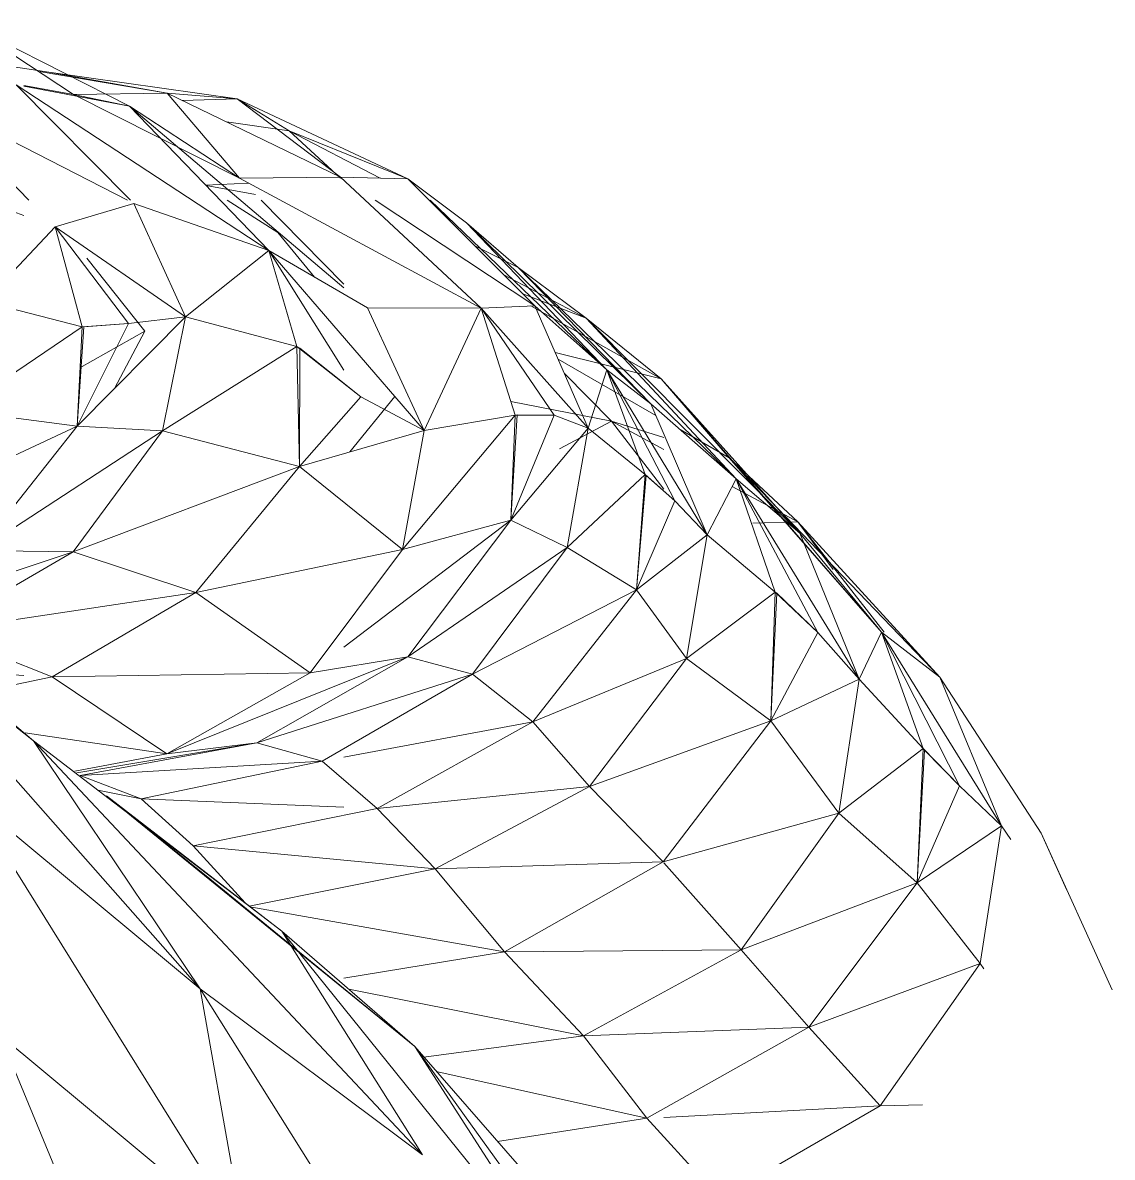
# Model space of a CAD drawing. Header units: millimetres. Extents: x -8546 to 211781, y -3000 to 31870.
# Drawn here: x -4469.49 to -4438.41, y 2694.8 to 2727.16 of the extents above; entities that cross this region are included whole.
import ezdxf

# ---------------------------------------------------------------- set-up
doc = ezdxf.new("R2010")
doc.units = ezdxf.units.MM
doc.layers.add('G-IMPT', color=8, linetype='Continuous', lineweight=9)
doc.layers.add('I-FURN', color=30, linetype='Continuous', lineweight=9)

# ---------------------------------------------------------------- blocks, each defined once
blk = doc.blocks.new('Artificial banana plant 1500mm - Family 4__C1-728657-Begane grond')
at = {"layer": 'G-IMPT'}
for p, q in [((-58.388, 70.284), (-53.688, 67.901)), ((-58.388, 70.284), (-53.688, 67.901)), ((-58.388, 70.284), (-55.278, 68.24)), ((-58.388, 70.284), (-55.278, 68.24)), ((-57.878, 69.16), (-55.988, 68.872)), ((-57.878, 69.16), (-55.988, 68.872)), ((-56.263, 68.888), (-52.608, 68.271)), ((-56.263, 68.888), (-52.608, 68.271)), ((-55.988, 68.872), (-50.608, 68.117)), ((-55.988, 68.872), (-50.608, 68.117)), ((-52.608, 68.271), (-55.988, 68.872)), ((-52.608, 68.271), (-55.988, 68.872)), ((-53.651, 65.224), (-56.918, 68.514)), ((-53.651, 65.224), (-56.918, 68.514)), ((-56.918, 68.514), (-49.708, 63.787)), ((-56.918, 68.514), (-49.708, 63.787)), ((-56.693, 68.494), (-55.278, 68.24)), ((-56.693, 68.494), (-55.278, 68.24)), ((-56.693, 68.472), (-53.688, 67.901)), ((-56.693, 68.472), (-53.688, 67.901)), ((-56.553, 65.224), (-59.378, 68.112)), ((-56.553, 65.224), (-59.378, 68.112)), ((-59.378, 68.112), (-53.742, 65.224)), ((-59.378, 68.112), (-53.742, 65.224)), ((-55.278, 68.24), (-52.608, 68.271)), ((-55.278, 68.24), (-52.608, 68.271)), ((-55.278, 68.24), (-50.548, 65.849)), ((-55.278, 68.24), (-50.548, 65.849)), ((-53.688, 67.901), (-55.278, 68.24)), ((-53.688, 67.901), (-55.278, 68.24)), ((-50.548, 65.849), (-52.608, 68.271)), ((-50.548, 65.849), (-52.608, 68.271)), ((-52.608, 68.271), (-47.668, 65.881)), ((-52.608, 68.271), (-47.668, 65.881)), ((-52.608, 68.271), (-50.608, 68.117)), ((-52.608, 68.271), (-50.608, 68.117)), ((-50.608, 68.117), (-52.183, 68.066)), ((-50.608, 68.117), (-52.183, 68.066)), ((-50.608, 68.117), (-45.748, 65.836)), ((-50.608, 68.117), (-45.748, 65.836)), ((-47.668, 65.881), (-50.608, 68.117)), ((-47.668, 65.881), (-50.608, 68.117)), ((-50.608, 68.117), (-49.128, 67.196)), ((-50.608, 68.117), (-49.128, 67.196)), ((-53.688, 67.901), (-50.548, 65.849)), ((-53.688, 67.901), (-50.548, 65.849)), ((-49.708, 63.787), (-53.688, 67.901)), ((-49.708, 63.787), (-53.688, 67.901)), ((-53.688, 67.901), (-47.566, 62.722)), ((-53.688, 67.901), (-47.566, 62.722)), ((-50.92, 67.455), (-49.128, 67.196)), ((-50.92, 67.455), (-49.128, 67.196)), ((-45.748, 65.836), (-49.128, 67.196)), ((-45.748, 65.836), (-49.128, 67.196)), ((-49.128, 67.196), (-46.534, 65.854)), ((-49.128, 67.196), (-46.534, 65.854)), ((-49.128, 67.196), (-47.668, 65.846)), ((-49.128, 67.196), (-47.668, 65.846)), ((-59.178, 65.685), (-56.693, 64.783)), ((-59.178, 65.685), (-56.693, 64.783)), ((-50.29, 65.711), (-51.514, 65.653)), ((-50.29, 65.711), (-51.514, 65.653)), ((-50.548, 65.849), (-47.668, 65.881)), ((-50.548, 65.849), (-47.668, 65.881)), ((-50.548, 65.849), (-43.648, 62.146)), ((-50.548, 65.849), (-43.648, 62.146)), ((-43.648, 62.146), (-47.668, 65.881)), ((-43.648, 62.146), (-47.668, 65.881)), ((-47.668, 65.881), (-45.748, 65.836)), ((-47.668, 65.881), (-45.748, 65.836)), ((-45.748, 65.836), (-44.068, 64.579)), ((-45.748, 65.836), (-44.068, 64.579)), ((-42.118, 62.211), (-45.748, 65.836)), ((-42.118, 62.211), (-45.748, 65.836)), ((-51.499, 65.638), (-50.088, 65.384)), ((-51.499, 65.638), (-50.088, 65.384)), ((-55.808, 64.461), (-53.558, 65.129)), ((-55.808, 64.461), (-53.558, 65.129)), ((-53.558, 65.129), (-52.088, 61.897)), ((-53.558, 65.129), (-52.088, 61.897)), ((-53.558, 65.129), (-49.708, 63.787)), ((-53.558, 65.129), (-49.708, 63.787)), ((-50.898, 65.224), (-49.448, 64.301)), ((-50.898, 65.224), (-49.448, 64.301)), ((-47.566, 62.832), (-49.929, 65.224)), ((-47.566, 62.832), (-49.929, 65.224)), ((-46.674, 65.224), (-42.118, 62.211)), ((-46.674, 65.224), (-42.118, 62.211)), ((-45.111, 65.224), (-40.068, 60.384)), ((-45.111, 65.224), (-40.068, 60.384)), ((-57.818, 62.328), (-55.808, 64.461)), ((-57.818, 62.328), (-55.808, 64.461)), ((-55.038, 61.61), (-55.808, 64.461)), ((-55.038, 61.61), (-55.808, 64.461)), ((-53.708, 61.702), (-55.808, 64.461)), ((-53.708, 61.702), (-55.808, 64.461)), ((-55.808, 64.461), (-52.088, 61.897)), ((-55.808, 64.461), (-52.088, 61.897)), ((-44.068, 64.579), (-42.598, 63.303)), ((-44.068, 64.579), (-42.598, 63.303)), ((-40.068, 60.384), (-44.068, 64.579)), ((-40.068, 60.384), (-44.068, 64.579)), ((-44.068, 64.579), (-38.808, 59.413)), ((-44.068, 64.579), (-38.808, 59.413)), ((-49.448, 64.301), (-48.402, 63.029)), ((-49.448, 64.301), (-48.402, 63.029)), ((-52.088, 61.897), (-49.708, 63.787)), ((-52.088, 61.897), (-49.708, 63.787)), ((-48.908, 61.049), (-49.708, 63.787)), ((-48.908, 61.049), (-49.708, 63.787)), ((-47.566, 60.372), (-49.708, 63.787)), ((-47.566, 60.372), (-49.708, 63.787)), ((-49.708, 63.787), (-46.898, 62.156)), ((-49.708, 63.787), (-46.898, 62.156)), ((-49.708, 63.787), (-45.278, 58.657)), ((-49.708, 63.787), (-45.278, 58.657)), ((-43.829, 63.92), (-42.598, 63.303)), ((-43.829, 63.92), (-42.598, 63.303)), ((-54.898, 63.567), (-53.248, 61.486)), ((-54.898, 63.567), (-53.248, 61.486)), ((-43.005, 63.097), (-40.658, 61.861)), ((-43.005, 63.097), (-40.658, 61.861)), ((-42.598, 63.303), (-40.658, 61.861)), ((-42.598, 63.303), (-40.658, 61.861)), ((-38.808, 59.413), (-42.598, 63.303)), ((-38.808, 59.413), (-42.598, 63.303)), ((-42.598, 63.303), (-36.378, 57.279)), ((-42.598, 63.303), (-36.378, 57.279)), ((-40.658, 61.861), (-42.463, 62.556)), ((-40.658, 61.861), (-42.463, 62.556)), ((-55.038, 61.61), (-57.818, 62.328)), ((-55.038, 61.61), (-57.818, 62.328)), ((-46.898, 62.156), (-45.278, 58.657)), ((-46.898, 62.156), (-45.278, 58.657)), ((-46.898, 62.156), (-43.648, 62.146)), ((-46.898, 62.156), (-43.648, 62.146)), ((-45.278, 58.657), (-43.648, 62.146)), ((-45.278, 58.657), (-43.648, 62.146)), ((-43.648, 62.146), (-42.118, 62.211)), ((-43.648, 62.146), (-42.118, 62.211)), ((-42.678, 59.096), (-43.648, 62.146)), ((-42.678, 59.096), (-43.648, 62.146)), ((-41.568, 59.094), (-43.648, 62.146)), ((-41.568, 59.094), (-43.648, 62.146)), ((-43.648, 62.146), (-40.598, 58.719)), ((-43.648, 62.146), (-40.598, 58.719)), ((-42.235, 62.206), (-38.518, 60.127)), ((-42.235, 62.206), (-38.518, 60.127)), ((-42.118, 62.211), (-40.598, 58.719)), ((-42.118, 62.211), (-40.598, 58.719)), ((-42.118, 62.211), (-40.068, 60.384)), ((-42.118, 62.211), (-40.068, 60.384)), ((-55.178, 58.778), (-52.088, 61.897)), ((-55.178, 58.778), (-52.088, 61.897)), ((-53.708, 61.702), (-52.088, 61.897)), ((-53.708, 61.702), (-52.088, 61.897)), ((-52.088, 61.897), (-52.738, 58.643)), ((-52.088, 61.897), (-52.738, 58.643)), ((-48.908, 61.049), (-52.088, 61.897)), ((-48.908, 61.049), (-52.088, 61.897)), ((-40.658, 61.861), (-38.518, 60.127)), ((-40.658, 61.861), (-38.518, 60.127)), ((-36.378, 57.279), (-40.658, 61.861)), ((-36.378, 57.279), (-40.658, 61.861)), ((-40.658, 61.861), (-34.558, 55.726)), ((-40.658, 61.861), (-34.558, 55.726)), ((-55.038, 61.61), (-58.548, 59.224)), ((-55.038, 61.61), (-58.548, 59.224)), ((-53.708, 61.702), (-55.178, 58.778)), ((-53.708, 61.702), (-55.178, 58.778)), ((-55.038, 61.61), (-55.178, 58.778)), ((-55.038, 61.61), (-55.178, 58.778)), ((-54.988, 61.61), (-55.178, 58.778)), ((-54.988, 61.61), (-55.178, 58.778)), ((-55.096, 60.441), (-53.248, 61.486)), ((-55.096, 60.441), (-53.248, 61.486)), ((-55.038, 61.61), (-53.708, 61.702)), ((-55.038, 61.61), (-53.708, 61.702)), ((-55.038, 61.61), (-53.708, 61.702)), ((-53.708, 61.702), (-54.988, 61.61)), ((-54.988, 61.61), (-53.708, 61.702)), ((-54.988, 61.61), (-53.708, 61.702)), ((-53.248, 61.486), (-54.109, 59.857)), ((-53.248, 61.486), (-54.109, 59.857)), ((-48.908, 61.049), (-52.738, 58.643)), ((-48.908, 61.049), (-52.738, 58.643)), ((-48.908, 61.049), (-47.088, 59.61)), ((-48.908, 61.049), (-47.088, 59.61)), ((-48.908, 61.049), (-48.828, 60.998)), ((-48.908, 61.049), (-47.088, 59.61)), ((-48.908, 61.049), (-48.838, 57.631)), ((-48.908, 61.049), (-48.838, 57.631)), ((-48.828, 60.998), (-48.838, 57.631)), ((-48.828, 60.998), (-48.838, 57.631)), ((-47.088, 59.61), (-48.828, 60.998)), ((-48.828, 60.998), (-47.088, 59.61)), ((-48.828, 60.998), (-47.088, 59.61)), ((-38.518, 60.127), (-41.538, 60.879)), ((-38.518, 60.127), (-41.538, 60.879)), ((-41.456, 60.69), (-38.665, 59.08)), ((-41.456, 60.69), (-38.665, 59.08)), ((-41.279, 60.284), (-39.938, 58.919)), ((-41.279, 60.284), (-39.938, 58.919)), ((-40.598, 58.719), (-40.068, 60.384)), ((-40.598, 58.719), (-40.068, 60.384)), ((-38.978, 57.398), (-40.068, 60.384)), ((-38.978, 57.398), (-40.068, 60.384)), ((-38.128, 56.652), (-40.068, 60.384)), ((-38.128, 56.652), (-40.068, 60.384)), ((-40.068, 60.384), (-38.808, 59.413)), ((-40.068, 60.384), (-38.808, 59.413)), ((-40.068, 60.384), (-37.208, 55.678)), ((-40.068, 60.384), (-37.208, 55.678)), ((-34.558, 55.726), (-38.518, 60.127)), ((-34.558, 55.726), (-38.518, 60.127)), ((-38.518, 60.127), (-32.228, 52.907)), ((-38.518, 60.127), (-32.228, 52.907)), ((-38.518, 60.127), (-36.578, 57.876)), ((-38.518, 60.127), (-36.578, 57.876)), ((-47.088, 59.61), (-48.838, 57.631)), ((-47.088, 59.61), (-48.838, 57.631)), ((-46.114, 59.625), (-47.402, 58.045)), ((-46.114, 59.625), (-47.402, 58.045)), ((-47.088, 59.61), (-45.278, 58.657)), ((-47.088, 59.61), (-45.278, 58.657)), ((-58.548, 59.224), (-55.178, 58.778)), ((-58.548, 59.224), (-55.178, 58.778)), ((-42.801, 59.481), (-39.938, 58.919)), ((-42.801, 59.481), (-39.938, 58.919)), ((-38.808, 59.413), (-37.208, 55.678)), ((-38.808, 59.413), (-37.208, 55.678)), ((-38.808, 59.413), (-36.378, 57.279)), ((-38.808, 59.413), (-36.378, 57.279)), ((-42.678, 59.096), (-45.898, 55.263)), ((-42.678, 59.096), (-45.898, 55.263)), ((-42.678, 59.096), (-45.278, 58.657)), ((-42.678, 59.096), (-45.278, 58.657)), ((-42.628, 59.106), (-42.808, 56.102)), ((-42.628, 59.106), (-42.808, 56.102)), ((-42.678, 59.096), (-42.808, 56.102)), ((-42.678, 59.096), (-42.808, 56.102)), ((-41.568, 59.094), (-42.808, 56.102)), ((-41.568, 59.094), (-42.808, 56.102)), ((-42.678, 59.096), (-42.628, 59.106)), ((-42.678, 59.096), (-41.568, 59.094)), ((-42.678, 59.096), (-41.568, 59.094)), ((-42.678, 59.096), (-41.568, 59.094)), ((-41.568, 59.094), (-42.628, 59.106)), ((-42.628, 59.106), (-41.568, 59.094)), ((-42.628, 59.106), (-41.568, 59.094)), ((-41.568, 59.094), (-40.598, 58.719)), ((-41.568, 59.094), (-40.598, 58.719)), ((-39.938, 58.919), (-41.414, 58.13)), ((-39.938, 58.919), (-41.414, 58.13)), ((-38.439, 58.454), (-39.938, 58.919)), ((-38.439, 58.454), (-39.938, 58.919)), ((-39.938, 58.919), (-38.439, 58.109)), ((-39.938, 58.919), (-38.439, 58.109)), ((-39.938, 58.919), (-38.439, 56.98)), ((-39.938, 58.919), (-38.439, 56.98)), ((-60.885, 56.106), (-55.178, 58.778)), ((-60.885, 56.106), (-55.178, 58.778)), ((-55.178, 58.778), (-57.988, 55.229)), ((-55.178, 58.778), (-57.988, 55.229)), ((-57.988, 55.229), (-52.738, 58.643)), ((-57.988, 55.229), (-52.738, 58.643)), ((-52.738, 58.643), (-55.288, 55.196)), ((-52.738, 58.643), (-55.288, 55.196)), ((-55.178, 58.778), (-52.738, 58.643)), ((-55.178, 58.778), (-52.738, 58.643)), ((-52.738, 58.643), (-48.838, 57.631)), ((-52.738, 58.643), (-48.838, 57.631)), ((-48.838, 57.631), (-45.278, 58.657)), ((-48.838, 57.631), (-45.278, 58.657)), ((-45.278, 58.657), (-45.898, 55.263)), ((-45.278, 58.657), (-45.898, 55.263)), ((-42.808, 56.102), (-40.598, 58.719)), ((-42.808, 56.102), (-40.598, 58.719)), ((-40.598, 58.719), (-41.198, 55.317)), ((-40.598, 58.719), (-41.198, 55.317)), ((-38.978, 57.398), (-40.598, 58.719)), ((-38.978, 57.398), (-40.598, 58.719)), ((-37.976, 58.683), (-36.578, 57.876)), ((-37.976, 58.683), (-36.578, 57.876)), ((-55.288, 55.196), (-48.838, 57.631)), ((-55.288, 55.196), (-48.838, 57.631)), ((-48.838, 57.631), (-51.788, 54.037)), ((-48.838, 57.631), (-51.788, 54.037)), ((-48.838, 57.631), (-45.898, 55.263)), ((-48.838, 57.631), (-45.898, 55.263)), ((-32.228, 52.907), (-36.578, 57.876)), ((-32.228, 52.907), (-36.578, 57.876)), ((-36.578, 57.876), (-34.618, 56.046)), ((-36.578, 57.876), (-34.618, 56.046)), ((-36.578, 57.876), (-30.568, 51.62)), ((-36.578, 57.876), (-30.568, 51.62)), ((-38.978, 57.398), (-41.198, 55.317)), ((-38.978, 57.398), (-41.198, 55.317)), ((-38.978, 57.398), (-39.218, 54.114)), ((-38.978, 57.398), (-39.218, 54.114)), ((-38.948, 57.372), (-39.218, 54.114)), ((-38.948, 57.372), (-39.218, 54.114)), ((-38.978, 57.398), (-38.128, 56.652)), ((-38.978, 57.398), (-38.128, 56.652)), ((-38.978, 57.398), (-38.948, 57.372)), ((-38.978, 57.398), (-38.128, 56.652)), ((-38.128, 56.652), (-38.948, 57.372)), ((-38.948, 57.372), (-38.128, 56.652)), ((-38.948, 57.372), (-38.128, 56.652)), ((-37.208, 55.678), (-36.378, 57.279)), ((-37.208, 55.678), (-36.378, 57.279)), ((-36.378, 57.279), (-35.268, 54.047)), ((-36.378, 57.279), (-35.268, 54.047)), ((-36.378, 57.279), (-34.558, 55.726)), ((-36.378, 57.279), (-34.558, 55.726)), ((-36.378, 57.279), (-32.868, 51.562)), ((-36.378, 57.279), (-32.868, 51.562)), ((-36.378, 57.279), (-34.048, 52.896)), ((-36.378, 57.279), (-34.048, 52.896)), ((-36.493, 57.058), (-34.618, 56.046)), ((-36.493, 57.058), (-34.618, 56.046)), ((-38.128, 56.652), (-39.218, 54.114)), ((-38.128, 56.652), (-39.218, 54.114)), ((-38.128, 56.652), (-37.208, 55.678)), ((-38.128, 56.652), (-37.208, 55.678)), ((-47.566, 52.478), (-42.808, 56.102)), ((-47.566, 52.478), (-42.808, 56.102)), ((-45.898, 55.263), (-42.808, 56.102)), ((-45.898, 55.263), (-42.808, 56.102)), ((-42.808, 56.102), (-45.748, 52.198)), ((-42.808, 56.102), (-45.748, 52.198)), ((-42.808, 56.102), (-41.198, 55.317)), ((-42.808, 56.102), (-41.198, 55.317)), ((-34.618, 56.046), (-35.906, 56.008)), ((-34.618, 56.046), (-35.906, 56.008)), ((-30.568, 51.62), (-34.618, 56.046)), ((-30.568, 51.62), (-34.618, 56.046)), ((-34.618, 56.046), (-32.158, 52.9)), ((-34.618, 56.046), (-32.158, 52.9)), ((-34.618, 56.046), (-33.607, 54.693)), ((-34.618, 56.046), (-33.607, 54.693)), ((-39.218, 54.114), (-37.208, 55.678)), ((-39.218, 54.114), (-37.208, 55.678)), ((-37.208, 55.678), (-37.798, 52.15)), ((-37.208, 55.678), (-37.798, 52.15)), ((-37.208, 55.678), (-35.268, 54.047)), ((-37.208, 55.678), (-35.268, 54.047)), ((-34.558, 55.726), (-32.228, 52.907)), ((-34.558, 55.726), (-32.228, 52.907)), ((-34.558, 55.726), (-32.868, 51.562)), ((-34.558, 55.726), (-32.868, 51.562)), ((-60.718, 53.378), (-55.288, 55.196)), ((-60.718, 53.378), (-55.288, 55.196)), ((-55.288, 55.196), (-59.188, 52.929)), ((-55.288, 55.196), (-59.188, 52.929)), ((-57.988, 55.229), (-55.288, 55.196)), ((-57.988, 55.229), (-55.288, 55.196)), ((-55.288, 55.196), (-51.788, 54.037)), ((-55.288, 55.196), (-51.788, 54.037)), ((-51.788, 54.037), (-45.898, 55.263)), ((-51.788, 54.037), (-45.898, 55.263)), ((-45.898, 55.263), (-48.528, 51.746)), ((-45.898, 55.263), (-48.528, 51.746)), ((-45.748, 52.198), (-41.198, 55.317)), ((-45.748, 52.198), (-41.198, 55.317)), ((-41.198, 55.317), (-43.898, 51.701)), ((-41.198, 55.317), (-43.898, 51.701)), ((-41.198, 55.317), (-39.218, 54.114)), ((-41.198, 55.317), (-39.218, 54.114)), ((-62.048, 54.484), (-56.418, 49.805)), ((-62.048, 54.484), (-56.418, 49.805)), ((-62.048, 54.484), (-51.668, 42.731)), ((-62.048, 54.484), (-51.668, 42.731)), ((-59.188, 52.929), (-51.788, 54.037)), ((-59.188, 52.929), (-51.788, 54.037)), ((-51.788, 54.037), (-55.888, 51.629)), ((-51.788, 54.037), (-55.888, 51.629)), ((-51.788, 54.037), (-48.528, 51.746)), ((-51.788, 54.037), (-48.528, 51.746)), ((-43.898, 51.701), (-39.218, 54.114)), ((-43.898, 51.701), (-39.218, 54.114)), ((-39.218, 54.114), (-42.178, 50.348)), ((-39.218, 54.114), (-42.178, 50.348)), ((-39.218, 54.114), (-37.798, 52.15)), ((-39.218, 54.114), (-37.798, 52.15)), ((-37.798, 52.15), (-35.268, 54.047)), ((-37.798, 52.15), (-35.268, 54.047)), ((-35.268, 54.047), (-35.388, 50.373)), ((-35.268, 54.047), (-35.388, 50.373)), ((-35.268, 54.047), (-34.048, 52.896)), ((-35.268, 54.047), (-34.048, 52.896)), ((-35.268, 54.047), (-35.218, 54.013)), ((-35.268, 54.047), (-35.218, 54.013)), ((-35.388, 50.373), (-35.218, 54.013)), ((-35.388, 50.373), (-35.218, 54.013)), ((-34.048, 52.896), (-35.218, 54.013)), ((-34.048, 52.896), (-35.218, 54.013)), ((-59.188, 52.929), (-55.888, 51.629)), ((-59.188, 52.929), (-55.888, 51.629)), ((-35.388, 50.373), (-34.048, 52.896)), ((-35.388, 50.373), (-34.048, 52.896)), ((-32.868, 51.562), (-34.048, 52.896)), ((-32.868, 51.562), (-34.048, 52.896)), ((-32.868, 51.562), (-32.228, 52.907)), ((-32.868, 51.562), (-32.228, 52.907)), ((-31.048, 49.589), (-32.228, 52.907)), ((-31.048, 49.589), (-32.228, 52.907)), ((-30.008, 48.517), (-32.228, 52.907)), ((-30.008, 48.517), (-32.228, 52.907)), ((-32.228, 52.907), (-30.568, 51.62)), ((-32.228, 52.907), (-30.568, 51.62)), ((-32.228, 52.907), (-28.808, 47.378)), ((-32.228, 52.907), (-28.808, 47.378)), ((-56.418, 49.805), (-59.728, 52.397)), ((-56.418, 49.805), (-59.728, 52.397)), ((-52.618, 49.432), (-45.748, 52.198)), ((-52.618, 49.432), (-45.748, 52.198)), ((-45.748, 52.198), (-50.048, 49.751)), ((-45.748, 52.198), (-50.048, 49.751)), ((-48.528, 51.746), (-45.748, 52.198)), ((-48.528, 51.746), (-45.748, 52.198)), ((-45.748, 52.198), (-43.898, 51.701)), ((-45.748, 52.198), (-43.898, 51.701)), ((-42.178, 50.348), (-37.798, 52.15)), ((-42.178, 50.348), (-37.798, 52.15)), ((-37.798, 52.15), (-40.558, 48.505)), ((-37.798, 52.15), (-40.558, 48.505)), ((-37.798, 52.15), (-35.388, 50.373)), ((-37.798, 52.15), (-35.388, 50.373)), ((-58.799, 51.784), (-56.693, 51.672)), ((-58.799, 51.784), (-56.693, 51.672)), ((-55.888, 51.629), (-58.063, 51.172)), ((-55.888, 51.629), (-58.063, 51.172)), ((-55.888, 51.629), (-48.528, 51.746)), ((-55.888, 51.629), (-48.528, 51.746)), ((-55.888, 51.629), (-52.618, 49.432)), ((-55.888, 51.629), (-52.618, 49.432)), ((-48.528, 51.746), (-52.618, 49.432)), ((-48.528, 51.746), (-52.618, 49.432)), ((-50.048, 49.751), (-43.898, 51.701)), ((-50.048, 49.751), (-43.898, 51.701)), ((-43.898, 51.701), (-48.188, 49.223)), ((-43.898, 51.701), (-48.188, 49.223)), ((-43.898, 51.701), (-42.178, 50.348)), ((-43.898, 51.701), (-42.178, 50.348)), ((-35.388, 50.373), (-32.868, 51.562)), ((-35.388, 50.373), (-32.868, 51.562)), ((-32.868, 51.562), (-33.448, 47.745)), ((-32.868, 51.562), (-33.448, 47.745)), ((-31.048, 49.589), (-32.868, 51.562)), ((-31.048, 49.589), (-32.868, 51.562)), ((-30.568, 51.62), (-27.678, 47.17)), ((-30.568, 51.62), (-27.678, 47.17)), ((-30.568, 51.62), (-28.808, 47.378)), ((-30.568, 51.62), (-28.808, 47.378)), ((-47.566, 49.34), (-42.178, 50.348)), ((-47.566, 49.34), (-42.178, 50.348)), ((-42.178, 50.348), (-46.618, 47.873)), ((-42.178, 50.348), (-46.618, 47.873)), ((-42.178, 50.348), (-40.558, 48.505)), ((-42.178, 50.348), (-40.558, 48.505)), ((-40.558, 48.505), (-35.388, 50.373)), ((-40.558, 48.505), (-35.388, 50.373)), ((-35.388, 50.373), (-38.458, 46.351)), ((-35.388, 50.373), (-38.458, 46.351)), ((-35.388, 50.373), (-33.448, 47.745)), ((-35.388, 50.373), (-33.448, 47.745)), ((-56.659, 50.029), (-52.618, 49.432)), ((-56.659, 50.029), (-52.618, 49.432)), ((-51.668, 42.731), (-56.418, 49.805)), ((-51.668, 42.731), (-56.418, 49.805)), ((-56.418, 49.805), (-45.328, 37.995)), ((-56.418, 49.805), (-45.328, 37.995)), ((-56.418, 49.805), (-49.338, 44.376)), ((-56.418, 49.805), (-49.338, 44.376)), ((-55.189, 48.894), (-50.048, 49.751)), ((-55.189, 48.894), (-50.048, 49.751)), ((-50.048, 49.751), (-55.087, 48.816)), ((-50.048, 49.751), (-55.087, 48.816)), ((-52.618, 49.432), (-50.048, 49.751)), ((-52.618, 49.432), (-50.048, 49.751)), ((-50.048, 49.751), (-48.188, 49.223)), ((-50.048, 49.751), (-48.188, 49.223)), ((-31.048, 49.589), (-33.448, 47.745)), ((-31.048, 49.589), (-33.448, 47.745)), ((-31.048, 49.589), (-31.218, 45.751)), ((-31.048, 49.589), (-31.218, 45.751)), ((-31.008, 49.538), (-31.218, 45.751)), ((-31.008, 49.538), (-31.218, 45.751)), ((-31.048, 49.589), (-30.008, 48.517)), ((-31.048, 49.589), (-30.008, 48.517)), ((-31.048, 49.589), (-30.008, 48.517)), ((-30.008, 48.517), (-31.008, 49.538)), ((-31.008, 49.538), (-30.008, 48.517)), ((-31.008, 49.538), (-30.008, 48.517)), ((-52.618, 49.432), (-55.243, 48.936)), ((-52.618, 49.432), (-55.243, 48.936)), ((-55.087, 48.816), (-48.188, 49.223)), ((-55.087, 48.816), (-48.188, 49.223)), ((-48.188, 49.223), (-53.348, 48.155)), ((-48.188, 49.223), (-53.348, 48.155)), ((-48.188, 49.223), (-46.618, 47.873)), ((-48.188, 49.223), (-46.618, 47.873)), ((-55.086, 48.815), (-53.348, 48.155)), ((-55.086, 48.815), (-53.348, 48.155)), ((-54.587, 48.401), (-53.348, 48.155)), ((-54.587, 48.401), (-53.348, 48.155)), ((-49.338, 44.376), (-54.338, 48.238)), ((-49.338, 44.376), (-54.338, 48.238)), ((-54.338, 48.238), (-45.548, 41.083)), ((-54.338, 48.238), (-45.548, 41.083)), ((-54.338, 48.238), (-51.388, 45.87)), ((-54.338, 48.238), (-51.388, 45.87)), ((-46.618, 47.873), (-40.558, 48.505)), ((-46.618, 47.873), (-40.558, 48.505)), ((-40.558, 48.505), (-44.968, 46.153)), ((-40.558, 48.505), (-44.968, 46.153)), ((-40.558, 48.505), (-38.458, 46.351)), ((-40.558, 48.505), (-38.458, 46.351)), ((-30.008, 48.517), (-31.218, 45.751)), ((-30.008, 48.517), (-31.218, 45.751)), ((-30.008, 48.517), (-28.808, 47.378)), ((-30.008, 48.517), (-28.808, 47.378)), ((-58.228, 48.178), (-50.398, 35.618)), ((-58.228, 48.178), (-50.398, 35.618)), ((-58.228, 48.178), (-51.668, 42.731)), ((-58.228, 48.178), (-51.668, 42.731)), ((-53.348, 48.155), (-47.566, 47.913)), ((-53.348, 48.155), (-47.566, 47.913)), ((-53.348, 48.155), (-51.868, 46.813)), ((-53.348, 48.155), (-51.868, 46.813)), ((-46.618, 47.873), (-51.868, 46.813)), ((-46.618, 47.873), (-51.868, 46.813)), ((-46.618, 47.873), (-44.968, 46.153)), ((-46.618, 47.873), (-44.968, 46.153)), ((-38.458, 46.351), (-33.448, 47.745)), ((-38.458, 46.351), (-33.448, 47.745)), ((-33.448, 47.745), (-36.238, 43.842)), ((-33.448, 47.745), (-36.238, 43.842)), ((-33.448, 47.745), (-31.218, 45.751)), ((-33.448, 47.745), (-31.218, 45.751)), ((-31.218, 45.751), (-28.808, 47.378)), ((-31.218, 45.751), (-28.808, 47.378)), ((-28.808, 47.378), (-29.418, 43.451)), ((-28.808, 47.378), (-29.418, 43.451)), ((-28.543, 46.988), (-28.808, 47.378)), ((-28.543, 46.988), (-28.808, 47.378)), ((-27.678, 47.17), (-26.95, 45.565)), ((-27.678, 47.17), (-25.648, 42.699)), ((-51.868, 46.813), (-44.968, 46.153)), ((-51.868, 46.813), (-44.968, 46.153)), ((-51.868, 46.813), (-50.388, 45.181)), ((-51.868, 46.813), (-50.388, 45.181)), ((-44.968, 46.153), (-38.458, 46.351)), ((-44.968, 46.153), (-38.458, 46.351)), ((-38.458, 46.351), (-42.988, 43.792)), ((-38.458, 46.351), (-42.988, 43.792)), ((-38.439, 46.329), (-36.238, 43.842)), ((-38.439, 46.329), (-36.238, 43.842)), ((-44.968, 46.153), (-50.267, 45.089)), ((-44.968, 46.153), (-50.267, 45.089)), ((-44.968, 46.153), (-42.988, 43.792)), ((-44.968, 46.153), (-42.988, 43.792)), ((-45.548, 41.083), (-51.388, 45.87)), ((-45.548, 41.083), (-51.388, 45.87)), ((-36.238, 43.842), (-31.218, 45.751)), ((-36.238, 43.842), (-31.218, 45.751)), ((-31.218, 45.751), (-34.308, 41.638)), ((-31.218, 45.751), (-34.308, 41.638)), ((-31.218, 45.751), (-29.418, 43.451)), ((-31.218, 45.751), (-29.418, 43.451)), ((-50.247, 45.074), (-42.988, 43.792)), ((-50.247, 45.074), (-42.988, 43.792)), ((-49.338, 44.376), (-45.548, 41.083)), ((-49.338, 44.376), (-45.548, 41.083)), ((-45.328, 37.995), (-49.338, 44.376)), ((-45.328, 37.995), (-49.338, 44.376)), ((-49.338, 44.376), (-40.958, 33.989)), ((-49.338, 44.376), (-40.958, 33.989)), ((-42.988, 43.792), (-47.566, 43.039)), ((-42.988, 43.792), (-47.566, 43.039)), ((-42.988, 43.792), (-36.238, 43.842)), ((-42.988, 43.792), (-36.238, 43.842)), ((-42.988, 43.792), (-40.728, 41.395)), ((-42.988, 43.792), (-40.728, 41.395)), ((-36.238, 43.842), (-40.728, 41.395)), ((-36.238, 43.842), (-40.728, 41.395)), ((-36.238, 43.842), (-34.308, 41.638)), ((-36.238, 43.842), (-34.308, 41.638)), ((-34.308, 41.638), (-29.418, 43.451)), ((-34.308, 41.638), (-29.418, 43.451)), ((-29.418, 43.451), (-32.268, 39.4)), ((-29.418, 43.451), (-32.268, 39.4)), ((-29.418, 43.451), (-29.312, 43.3)), ((-29.418, 43.451), (-29.312, 43.3)), ((-50.398, 35.618), (-51.668, 42.731)), ((-50.398, 35.618), (-51.668, 42.731)), ((-51.668, 42.731), (-44.308, 31.013)), ((-51.668, 42.731), (-44.308, 31.013)), ((-51.668, 42.731), (-45.328, 37.995)), ((-51.668, 42.731), (-45.328, 37.995)), ((-47.43, 42.718), (-40.728, 41.395)), ((-47.43, 42.718), (-40.728, 41.395)), ((-40.728, 41.395), (-34.308, 41.638)), ((-40.728, 41.395), (-34.308, 41.638)), ((-34.308, 41.638), (-38.928, 39.041)), ((-34.308, 41.638), (-38.928, 39.041)), ((-34.308, 41.638), (-32.268, 39.4)), ((-34.308, 41.638), (-32.268, 39.4)), ((-57.368, 41.409), (-52.298, 29.146)), ((-57.368, 41.409), (-52.298, 29.146)), ((-57.368, 41.409), (-50.398, 35.618)), ((-57.368, 41.409), (-50.398, 35.618)), ((-40.728, 41.395), (-45.283, 40.781)), ((-40.728, 41.395), (-45.283, 40.781)), ((-40.728, 41.395), (-38.928, 39.041)), ((-40.728, 41.395), (-38.928, 39.041)), ((-45.548, 41.083), (-41.338, 36.274)), ((-45.548, 41.083), (-41.338, 36.274)), ((-40.958, 33.989), (-45.548, 41.083)), ((-40.958, 33.989), (-45.548, 41.083)), ((-45.548, 41.083), (-37.418, 29.822)), ((-45.548, 41.083), (-37.418, 29.822)), ((-44.931, 40.378), (-38.928, 39.041)), ((-44.931, 40.378), (-38.928, 39.041)), ((-38.439, 39.067), (-32.268, 39.4)), ((-38.439, 39.067), (-32.268, 39.4)), ((-32.268, 39.4), (-36.838, 36.758)), ((-32.268, 39.4), (-36.838, 36.758)), ((-32.268, 39.4), (-31.06, 39.427)), ((-32.268, 39.4), (-31.06, 39.427)), ((-38.928, 39.041), (-43.184, 38.382)), ((-38.928, 39.041), (-43.184, 38.382)), ((-38.928, 39.041), (-36.838, 36.758)), ((-38.928, 39.041), (-36.838, 36.758))]:
    blk.add_line(p, q, dxfattribs=at)
blk = doc.blocks.new('Artificial banana plant 1500mm - Family 4__C2-728658-Begane grond')
blk.add_blockref('Artificial banana plant 1500mm - Family 4__C1-728657-Begane grond', (0, 0))
blk = doc.blocks.new('Artificial banana plant 1500mm - Family 4-728656-Begane grond')
blk.add_blockref('Artificial banana plant 1500mm - Family 4__C2-728658-Begane grond', (0, 0))
blk = doc.blocks.new('Artificial banana plant 1500mm - Ny märkning-728662-Begane grond')
blk.add_blockref('Artificial banana plant 1500mm - Family 4-728656-Begane grond', (0, 0))

msp = doc.modelspace()

# ---------------------------------------------------------------- block references
at = {"layer": 'I-FURN'}
msp.add_blockref('Artificial banana plant 1500mm - Ny märkning-728662-Begane grond', (-4412.758, 2656.875), dxfattribs=at)

doc.saveas('drawing.dxf')
